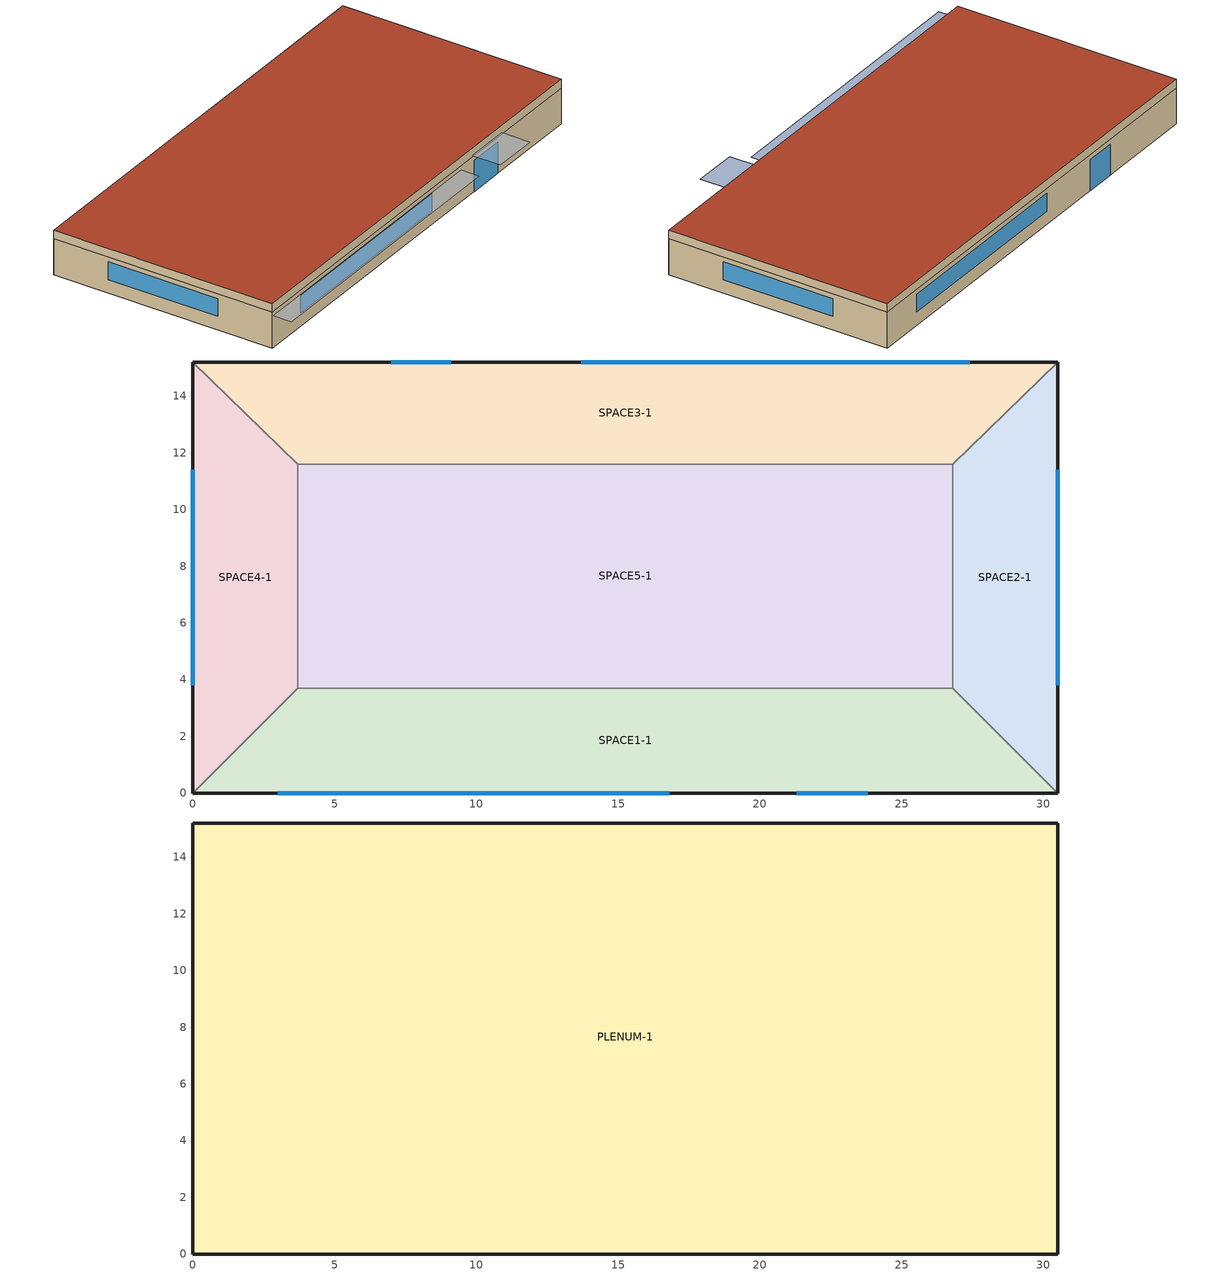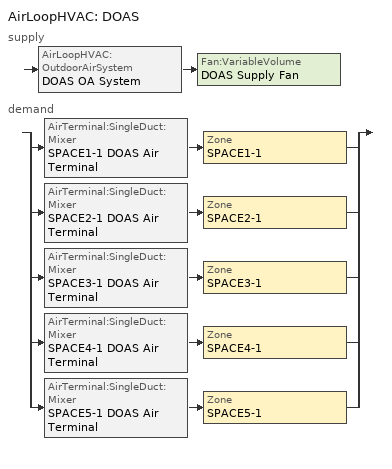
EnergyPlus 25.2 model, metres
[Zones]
SPACE3-1
 floor ground (FLOOR-SLAB-1): 26.8,11.6 3.7,11.6 0,15.2 30.5,15.2 z0
 wall outside (WALL-1): 30.5,15.2 0,15.2 z0:2.4
 wall to SPACE2-1 (INT-WALL-1): 26.8,11.6 30.5,15.2 z0:2.4
 wall to SPACE4-1 (INT-WALL-1): 0,15.2 3.7,11.6 z0:2.4
 wall to SPACE5-1 (INT-WALL-1): 3.7,11.6 26.8,11.6 z0:2.4
 window (Sgl Grey 3mm): 9.1,15.2 7,15.2 z0:2.1
 window (Dbl Clr 3mm/13mm Air): 27.4,15.2 13.7,15.2 z0.9:2.1
SPACE1-1
 floor ground (FLOOR-SLAB-1): 26.8,3.7 30.5,0 0,0 3.7,3.7 z0
 wall outside (WALL-1): 0,0 30.5,0 z0:2.4
 wall to SPACE2-1 (INT-WALL-1): 30.5,0 26.8,3.7 z0:2.4
 wall to SPACE4-1 (INT-WALL-1): 3.7,3.7 0,0 z0:2.4
 wall to SPACE5-1 (INT-WALL-1): 26.8,3.7 3.7,3.7 z0:2.4
 window (Sgl Grey 3mm): 21.3,0 23.8,0 z0:2.1
 window (Dbl Clr 3mm/13mm Air): 3,0 16.8,0 z0.9:2.1
SPACE2-1
 floor ground (FLOOR-SLAB-1): 26.8,11.6 30.5,15.2 30.5,0 26.8,3.7 z0
 wall outside (WALL-1): 30.5,0 30.5,15.2 z0:2.4
 wall to SPACE5-1 (INT-WALL-1): 26.8,11.6 26.8,3.7 z0:2.4
 window (Dbl Clr 3mm/13mm Air): 30.5,3.8 30.5,11.4 z0.9:2.1
SPACE4-1
 floor ground (FLOOR-SLAB-1): 3.7,3.7 0,0 0,15.2 3.7,11.6 z0
 wall outside (WALL-1): 0,15.2 0,0 z0:2.4
 wall to SPACE5-1 (INT-WALL-1): 3.7,3.7 3.7,11.6 z0:2.4
 window (Dbl Clr 3mm/13mm Air): 0,11.4 0,3.8 z0.9:2.1
SPACE5-1
 floor ground (FLOOR-SLAB-1): 26.8,11.6 26.8,3.7 3.7,3.7 3.7,11.6 z0
PLENUM-1
 floor to SPACE1-1 (CLNG-1): 26.8,3.7 30.5,0 0,0 3.7,3.7 z2.4
 floor to SPACE2-1 (CLNG-1): 26.8,11.6 30.5,15.2 30.5,0 26.8,3.7 z2.4
 floor to SPACE3-1 (CLNG-1): 26.8,11.6 3.7,11.6 0,15.2 30.5,15.2 z2.4
 floor to SPACE4-1 (CLNG-1): 3.7,3.7 0,0 0,15.2 3.7,11.6 z2.4
 floor to SPACE5-1 (CLNG-1): 26.8,11.6 26.8,3.7 3.7,3.7 3.7,11.6 z2.4
 wall outside (WALL-1): 30.5,15.2 0,15.2 0,0 30.5,0 30.5,15.2 z2.4:3
 roof outside (ROOF-1): 0,15.2 0,0 30.5,0 30.5,15.2 z3
shading: 0,-1.3 0,0 19.8,0 19.8,-1.3 z2.2; 21,-2 21,0 24.1,0 24.1,-2 z2.6
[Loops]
AirLoopHVAC 'DOAS'
 supply: AirLoopHVAC:OutdoorAirSystem 'DOAS OA System' > Fan:VariableVolume 'DOAS Supply Fan'
 demand: split
  | AirTerminal:SingleDuct:Mixer 'SPACE1-1 DOAS Air Terminal' > Zone 'SPACE1-1'
  | AirTerminal:SingleDuct:Mixer 'SPACE2-1 DOAS Air Terminal' > Zone 'SPACE2-1'
  | AirTerminal:SingleDuct:Mixer 'SPACE3-1 DOAS Air Terminal' > Zone 'SPACE3-1'
  | AirTerminal:SingleDuct:Mixer 'SPACE4-1 DOAS Air Terminal' > Zone 'SPACE4-1'
  | AirTerminal:SingleDuct:Mixer 'SPACE5-1 DOAS Air Terminal' > Zone 'SPACE5-1'
[Building]
Building: Loads convergence tolerance value=0.04; Maximum number of warmup days=25; Minimum number of warmup days=6; North axis=30; Solar distribution=FullExterior; Temperature convergence tolerance value=0.4; Terrain=City
[Site:GroundTemperature:BuildingSurface]
20.03, 20.03, 20.13, 20.3, 20.43, 20.52, 20.62, 20.77, 20.78, 20.55, 20.44, 20.2
[Site:Location]
Miami Intl Ap FL USA TMY3 WMO=722020: Elevation=11; Latitude=25.82; Longitude=-80.3; Time zone=-5
[SizingPeriod:DesignDay] Barometric pressure=101217; Day of month=21; Daylight saving time indicator=No; Humidity condition type=WetBulb; Rain indicator=No; Snow indicator=No; Solar model indicator=ASHRAEClearSky
Name | Daily dry bulb temperature range | Day type | Maximum dry bulb temperature | Month | Sky clearness | Wetbulb or dewpoint at maximum dry bulb | Wind direction | Wind speed
Miami Intl Ap Ann Clg .4% Condns DB=>MWB | 6.7 | SummerDesignDay | 33.2 | 7 | 1 | 25.3 | 140 | 4.5
Miami Intl Ap Ann Htg 99.6% Condns DB | 0 | WinterDesignDay | 8.7 | 1 | 0 | 8.7 | 340 | 3.8
[Construction]
CLNG-1: MAT-CLNG-1
Dbl Clr 3mm/13mm Air: CLEAR 3MM, AIR 13MM, CLEAR 3MM
FLOOR-SLAB-1: CC03, CP01
INT-WALL-1: GP02, AL21, GP02
ROOF-1: RG01, BR01, IN46, WD01
Sgl Grey 3mm: GREY 3MM
WALL-1: WD01, PW03, IN02, GP01
[Material] Thermal absorptance=0.9
Name | Conductivity | Density | Roughness | Solar absorptance | Specific heat | Thickness | Visible absorptance
BR01 | 0.162 | 1121 | VeryRough | 0.7 | 1464 | 0.0095 | 0.7
CC03 | 1.31 | 2243 | MediumRough | 0.65 | 837 | 0.1016 | 0.65
GP01 | 0.16 | 801 | MediumSmooth | 0.75 | 837 | 0.0127 | 0.75
GP02 | 0.16 | 801 | MediumSmooth | 0.75 | 837 | 0.0159 | 0.75
IN02 | 0.043 | 10 | Rough | 0.75 | 837 | 0.0901 | 0.75
IN46 | 0.023 | 24 | VeryRough | 0.5 | 1590 | 0.0762 | 0.5
PW03 | 0.115 | 545 | MediumSmooth | 0.78 | 1213 | 0.0127 | 0.78
RG01 | 1.442 | 881 | Rough | 0.65 | 1674 | 0.0127 | 0.65
WD01 | 0.115 | 513 | MediumSmooth | 0.78 | 1381 | 0.0191 | 0.78
[Material:AirGap]
AL21: Thermal resistance=0.157
[Material:NoMass] Roughness=Rough
Name | Solar absorptance | Thermal absorptance | Thermal resistance | Visible absorptance
CP01 | 0.75 | 0.9 | 0.367 | 0.75
MAT-CLNG-1 | 0.65 | 0.65 | 0.652259 | 0.65
[WindowMaterial:Gas]
AIR 13MM: Gas type=Air; Thickness=0.0127
[WindowMaterial:Glazing] Back side infrared hemispherical emissivity=0.84; Conductivity=0.9; Front side infrared hemispherical emissivity=0.84; Infrared transmittance at normal incidence=0; Optical data type=SpectralAverage; Thickness=0.003
Name | Back side solar reflectance at normal incidence | Back side visible reflectance at normal incidence | Front side solar reflectance at normal incidence | Front side visible reflectance at normal incidence | Solar transmittance at normal incidence | Visible transmittance at normal incidence
CLEAR 3MM | 0.075 | 0.081 | 0.075 | 0.081 | 0.837 | 0.898
GREY 3MM | 0.061 | 0.061 | 0.061 | 0.061 | 0.626 | 0.611
[AirConditioner:VariableRefrigerantFlow]
VRF Heat Pump: Zone name for master thermostat location=SPACE1-1; Availability schedule=VRFCondAvailSched; Basin heater capacity=0; Condenser type=AirCooled; Cooling capacity ratio boundary curve=VRFCoolCapFTBoundary; Cooling capacity ratio modifier function of high temperature curve=VRFCoolCapFTHi; Cooling capacity ratio modifier function of low temperature curve=VRFCoolCapFT; Cooling combination ratio correction factor curve=CoolingCombRatio; Cooling energy input ratio boundary curve=VRFCoolEIRFTBoundary; Cooling energy input ratio modifier function of high part load ratio curve=CoolingEIRHiPLR; Cooling energy input ratio modifier function of high temperature curve=VRFCoolEIRFTHi; Cooling energy input ratio modifier function of low part load ratio curve=CoolingEIRLowPLR; Cooling energy input ratio modifier function of low temperature curve=VRFCoolEIRFT; Cooling part load fraction correlation curve=VRFCPLFFPLR; Crankcase heater power per compressor=15; Defrost control=Timed; Defrost strategy=Resistive; Equivalent piping length used for piping correction factor in cooling mode=30; Equivalent piping length used for piping correction factor in heating mode=30; Evaporative condenser pump rated power consumption=0; Fuel type=Electricity; Gross rated cooling cop=3.2917; Gross rated heating capacity=Autosize; Gross rated heating cop=3.5484; Gross rated total cooling capacity=Autosize; Heat pump waste heat recovery=No; Heating capacity ratio boundary curve=VRFHeatCapFTBoundary; Heating capacity ratio modifier function of high temperature curve=VRFHeatCapFTHi; Heating capacity ratio modifier function of low temperature curve=VRFHeatCapFT; Heating combination ratio correction factor curve=HeatingCombRatio; Heating energy input ratio boundary curve=VRFHeatEIRFTBoundary; Heating energy input ratio modifier function of high part load ratio curve=HeatingEIRHiPLR; Heating energy input ratio modifier function of high temperature curve=VRFHeatEIRFTHi; Heating energy input ratio modifier function of low part load ratio curve=HeatingEIRLowPLR; Heating energy input ratio modifier function of low temperature curve=VRFHeatEIRFT; Heating part load fraction correlation curve=VRFCPLFFPLR; Heating performance curve outdoor temperature type=WetBulbTemperature; Master thermostat priority control type=LoadPriority; Maximum condenser inlet node temperature in cooling mode=43; Maximum condenser inlet node temperature in heating mode=20; Maximum outdoor dry bulb temperature for crankcase heater=7; Maximum outdoor dry bulb temperature for defrost operation=7; Minimum condenser inlet node temperature in cooling mode=-5; Minimum condenser inlet node temperature in heating mode=-20; Minimum heat pump part load ratio=0.25; Number of compressors=3; Piping correction factor for height in cooling mode coefficient=-0.000386; Piping correction factor for length in cooling mode curve=CoolingLengthCorrectionFactor; Ratio of compressor size to total compressor capacity=0.33; Resistive defrost heater capacity=Autosize; Vertical height used for piping correction factor=10; Zone terminal unit list=VRF Heat Pump TU List
[AirLoopHVAC]
DOAS: Design supply air flow rate=Autosize
[AirTerminal:SingleDuct:Mixer]
Name | Mixer connection type | Zonehvac unit object
SPACE1-1 DOAS Air Terminal | InletSide | TU1
SPACE2-1 DOAS Air Terminal | InletSide | TU2
SPACE3-1 DOAS Air Terminal | InletSide | TU3
SPACE4-1 DOAS Air Terminal | SupplySide | TU4
SPACE5-1 DOAS Air Terminal | SupplySide | TU5
[AvailabilityManager:Scheduled]
DOAS Availability: Schedule=FanAvailSched
[Coil:Cooling:DX:VariableRefrigerantFlow] Availability schedule=VRFAvailSched; Cooling capacity modifier curve function of flow fraction=VRFACCoolCapFFF; Cooling capacity ratio modifier function of temperature curve=VRFTUCoolCapFT; Gross rated sensible heat ratio=Autosize; Gross rated total cooling capacity=Autosize; Rated air flow rate=Autosize
TU1 VRF DX Cooling Coil; TU2 VRF DX Cooling Coil; TU3 VRF DX Cooling Coil; TU4 VRF DX Cooling Coil; TU5 VRF DX Cooling Coil
[Coil:Heating:DX:VariableRefrigerantFlow] Availability schedule=VRFAvailSched; Gross rated heating capacity=Autosize; Heating capacity modifier function of flow fraction curve=VRFACCoolCapFFF; Heating capacity ratio modifier function of temperature curve=VRFTUHeatCapFT; Rated air flow rate=Autosize
TU1 VRF DX Heating Coil; TU2 VRF DX Heating Coil; TU3 VRF DX Heating Coil; TU4 VRF DX Heating Coil; TU5 VRF DX Heating Coil
[Controller:OutdoorAir]
DOAS OA Controller: Economizer control action type=ModulateFlow; Economizer control type=NoEconomizer; Economizer minimum limit dry bulb temperature=12.2; Lockout type=NoLockout; Maximum outdoor air flow rate=Autosize; Minimum limit type=ProportionalMinimum; Minimum outdoor air flow rate=Autosize
[DesignSpecification:OutdoorAir] Outdoor air flow per person=0.00472; Outdoor air flow per zone=0; Outdoor air method=Sum
Name | Outdoor air flow per zone floor area
SZ DSOA SPACE1-1; SZ DSOA SPACE2-1; SZ DSOA SPACE3-1; SZ DSOA SPACE4-1 | 0.000508
SZ DSOA SPACE5-1 | 0.0003
[DesignSpecification:ZoneAirDistribution]
ZoneAirDistribution: Zone air distribution effectiveness in cooling mode=1; Zone air distribution effectiveness in heating mode=1; Zone secondary recirculation fraction=0
[ElectricEquipment] Design level calculation method=Watts/Area; Fraction latent=0; Fraction lost=0; Fraction radiant=0.3; Schedule=EQUIP-1; Watts per floor area=10.76
Name | Zone or zonelist or space or spacelist
SPACE1-1 ElecEq 1 | SPACE1-1
SPACE2-1 ElecEq 1 | SPACE2-1
SPACE3-1 ElecEq 1 | SPACE3-1
SPACE4-1 ElecEq 1 | SPACE4-1
SPACE5-1 ElecEq 1 | SPACE5-1
[Fan:ConstantVolume] Availability schedule=VRFAvailSched; Fan total efficiency=0.7; Maximum flow rate=Autosize; Motor efficiency=0.9; Motor in airstream fraction=1; Pressure rise=600
TU3 VRF Supply Fan; TU4 VRF Supply Fan; TU5 VRF Supply Fan
[Fan:SystemModel] Design electric power consumption=Autosize; Design maximum air flow rate=Autosize; Design power sizing method=PowerPerFlowPerPressure; Design pressure rise=10; Electric power minimum flow rate fraction=0.2; Electric power per unit flow rate per unit pressure=1.66667; End use subcategory=General; Fan total efficiency=0.7; Motor efficiency=0.9; Motor in air stream fraction=1; Speed control method=Discrete
Name | Number of speeds | Speed electric power fraction 1 | Speed flow fraction 1 | Speed electric power fraction 2 | Speed flow fraction 2
TU1 VRF Supply Fan | 1
TU2 VRF Supply Fan | 2 | 0.5 | 0.5 | 1 | 1
[Fan:VariableVolume]
DOAS Supply Fan: Availability schedule=FanAvailSched; Fan power coefficient 1=0.00153024; Fan power coefficient 2=0.00520806; Fan power coefficient 3=1.10862; Fan power coefficient 4=-0.116356; Fan power coefficient 5=0; Fan power minimum flow fraction=0; Fan power minimum flow rate input method=Fraction; Fan total efficiency=0.7; Maximum flow rate=Autosize; Motor efficiency=0.9; Motor in airstream fraction=1; Pressure rise=1000
[HeatExchanger:AirToAir:SensibleAndLatent]
DOAS Heat Recovery: Availability schedule=HVACTemplate-Always 1; Economizer lockout=Yes; Frost control type=MinimumExhaustTemperature; Heat exchanger type=Plate; Initial defrost time fraction=0.083; Latent effectiveness at 100 cooling air flow=0.65; Latent effectiveness at 100 heating air flow=0.65; Latent effectiveness of cooling air flow curve=LatEffectivenessTable; Latent effectiveness of heating air flow curve=LatEffectivenessTable; Nominal electric power=0; Nominal supply air flow rate=Autosize; Rate of defrost time fraction increase=0.012; Sensible effectiveness at 100 cooling air flow=0.7; Sensible effectiveness at 100 heating air flow=0.7; Sensible effectiveness of cooling air flow curve=SenEffectivenessTable; Sensible effectiveness of heating air flow curve=SenEffectivenessTable; Supply air outlet temperature control=No; Threshold temperature=1.7
[Lights] Design level calculation method=Watts/Area; End use subcategory=GeneralLights; Fraction radiant=0.59; Fraction replaceable=0; Fraction visible=0.2; Return air fraction=0; Schedule=LIGHTS-1; Watts per floor area=16.15
Name | Zone or zonelist or space or spacelist
SPACE1-1 Lights 1 | SPACE1-1
SPACE2-1 Lights 1 | SPACE2-1
SPACE3-1 Lights 1 | SPACE3-1
SPACE4-1 Lights 1 | SPACE4-1
SPACE5-1 Lights 1 | SPACE5-1
[People] Activity level schedule=ActSchd; Fraction radiant=0.3; Number of people calculation method=People; Number of people schedule=OCCUPY-1; Sensible heat fraction=Autocalculate
Name | Number of people | Zone or zonelist or space or spacelist
SPACE1-1 People 1 | 11 | SPACE1-1
SPACE2-1 People 1 | 5 | SPACE2-1
SPACE3-1 People 1 | 11 | SPACE3-1
SPACE4-1 People 1 | 5 | SPACE4-1
SPACE5-1 People 1 | 20 | SPACE5-1
[Sizing:System]
DOAS: 100 outdoor air in cooling=Yes; 100 outdoor air in heating=Yes; Central cooling capacity control method=OnOff; Central cooling design supply air humidity ratio=0.00924; Central cooling design supply air temperature=12.8; Central heating design supply air humidity ratio=0.003; Central heating design supply air temperature=12.2; Central heating maximum system air flow ratio=1; Cooling design capacity=Autosize; Cooling design capacity method=CoolingDesignCapacity; Cooling supply air flow rate=0; Cooling supply air flow rate method=DesignDay; Design outdoor air flow rate=Autosize; Heating design capacity=Autosize; Heating design capacity method=HeatingDesignCapacity; Heating supply air flow rate=0; Heating supply air flow rate method=DesignDay; Precool design humidity ratio=0.008; Precool design temperature=11; Preheat design humidity ratio=0.008; Preheat design temperature=2; System outdoor air method=ZoneSum; Type of load to size on=VentilationRequirement; Type of zone sum to use=NonCoincident; Zone maximum outdoor air fraction=1
[Sizing:Zone] Cooling design air flow method=DesignDay; Cooling design air flow rate=0; Dedicated outdoor air high setpoint temperature for design=15.6; Dedicated outdoor air system control strategy=ColdSupplyAir; Design specification zone air distribution object=ZoneAirDistribution; Heating design air flow method=DesignDay; Heating design air flow rate=0; Zone cooling design supply air humidity ratio=0.009; Zone cooling design supply air temperature input method=SupplyAirTemperature; Zone cooling sizing factor=0; Zone heating design supply air humidity ratio=0.004; Zone heating design supply air temperature=50; Zone heating design supply air temperature input method=SupplyAirTemperature; Zone heating sizing factor=0
Name | Account for dedicated outdoor air system | Dedicated outdoor air low setpoint temperature for design | Design specification outdoor air object | Zone cooling design supply air temperature
SPACE1-1 | No | 14.8 | SZ DSOA SPACE1-1 | 12
SPACE2-1 | No | 14.8 | SZ DSOA SPACE2-1 | 12.5
SPACE3-1 | No | 14.8 | SZ DSOA SPACE3-1 | 12.5
SPACE4-1 | Yes | 14.8 | SZ DSOA SPACE4-1 | 12.5
SPACE5-1 | Yes | 14.5 | SZ DSOA SPACE5-1 | 13.5
[ThermostatSetpoint:DualSetpoint]
DualSetPoint: Cooling setpoint temperature schedule=Clg-SetP-Sch; Heating setpoint temperature schedule=Htg-SetP-Sch
[UnitarySystemPerformance:Multispeed]
Sys 1 WaterToAirHP System MultiSpeed Performance: Cooling speed supply air flow ratio 1=Autosize; Heating speed supply air flow ratio 1=Autosize; Cooling speed supply air flow ratio 2=Autosize; Heating speed supply air flow ratio 2=Autosize; Cooling speed supply air flow ratio 3=Autosize; Heating speed supply air flow ratio 3=Autosize; Cooling speed supply air flow ratio 4=Autosize; Heating speed supply air flow ratio 4=Autosize; Cooling speed supply air flow ratio 5=Autosize; Heating speed supply air flow ratio 5=Autosize; Cooling speed supply air flow ratio 6=Autosize; Heating speed supply air flow ratio 6=Autosize; Cooling speed supply air flow ratio 7=Autosize; Heating speed supply air flow ratio 7=Autosize; Cooling speed supply air flow ratio 8=Autosize; Heating speed supply air flow ratio 8=Autosize; Cooling speed supply air flow ratio 9=Autosize; Heating speed supply air flow ratio 9=Autosize; Cooling speed supply air flow ratio 10=Autosize; Heating speed supply air flow ratio 10=Autosize; Number of speeds for cooling=2; Number of speeds for heating=2; Single mode operation=No
[Zone] Multiplier=1; Type=1
Name | Ceiling height | Volume
PLENUM-1 | 0.6096 | 283.2
SPACE1-1; SPACE3-1 | 2.4384 | 239.247
SPACE2-1; SPACE4-1 | 2.4384 | 103.311
SPACE5-1 | 2.4384 | 447.683
[ZoneControl:Thermostat] Control 1=DualSetPoint; Control type schedule=Zone Control Type Sched
Name | Zone or zonelist
SPACE1-1 Control | SPACE1-1
SPACE2-1 Control | SPACE2-1
SPACE3-1 Control | SPACE3-1
SPACE4-1 Control | SPACE4-1
SPACE5-1 Control | SPACE5-1
[Zone equipment]
SPACE1-1: SPACE1-1 DOAS Air Terminal, TU1
SPACE2-1: SPACE2-1 DOAS Air Terminal, TU2
SPACE3-1: SPACE3-1 DOAS Air Terminal, TU3
SPACE4-1: SPACE4-1 DOAS Air Terminal, TU4
SPACE5-1: SPACE5-1 DOAS Air Terminal, TU5
[ZoneHVAC:TerminalUnit:VariableRefrigerantFlow] Cooling outdoor air flow rate=0; Cooling supply air flow rate=Autosize; Heating outdoor air flow rate=0; Heating supply air flow rate=Autosize; No cooling supply air flow rate=Autosize; No heating supply air flow rate=Autosize; No load outdoor air flow rate=0; Supply air fan placement=DrawThrough; Terminal unit availability schedule=VRFAvailSched; Zone terminal unit off parasitic electric energy use=20; Zone terminal unit on parasitic electric energy use=30
Name | Cooling coil object | Design specification multispeed object | Heating coil object | Supply air fan object | Supply air fan operating mode schedule
TU1 | TU1 VRF DX Cooling Coil | Sys 1 WaterToAirHP System MultiSpeed Performance | TU1 VRF DX Heating Coil | TU1 VRF Supply Fan | VRFFanSchedule1
TU2 | TU2 VRF DX Cooling Coil |  | TU2 VRF DX Heating Coil | TU2 VRF Supply Fan | VRFFanSchedule1
TU3 | TU3 VRF DX Cooling Coil |  | TU3 VRF DX Heating Coil | TU3 VRF Supply Fan | VRFFanSchedule
TU4 | TU4 VRF DX Cooling Coil |  | TU4 VRF DX Heating Coil | TU4 VRF Supply Fan | VRFFanSchedule
TU5 | TU5 VRF DX Cooling Coil |  | TU5 VRF DX Heating Coil | TU5 VRF Supply Fan | VRFFanSchedule
[ZoneInfiltration:DesignFlowRate] Constant term coefficient=0; Design flow rate calculation method=Flow/Zone; Schedule=INFIL-SCH; Temperature term coefficient=0; Velocity squared term coefficient=0; Velocity term coefficient=0.2237
Name | Design flow rate | Zone or zonelist or space or spacelist
SPACE1-1 Infil 1 | 0.0167 | SPACE1-1
SPACE2-1 Infil 1 | 0.00717 | SPACE2-1
SPACE3-1 Infil 1 | 0.0167 | SPACE3-1
SPACE4-1 Infil 1 | 0.00717 | SPACE4-1
SPACE5-1 Infil 1 | 0.031089 | SPACE5-1
[ZoneTerminalUnitList]
ZoneTerminalUnitList 1: Zone terminal unit name 1=TU3; Zone terminal unit name 2=TU4; Zone terminal unit name 3=TU1; Zone terminal unit name 4=TU2; Zone terminal unit name 5=TU5; Zone terminal unit list=VRF Heat Pump TU List
[Curve:Biquadratic] Input unit type for x=Temperature; Input unit type for y=Temperature; Output unit type=Dimensionless
Name | Maximum value of x | Maximum value of y | Minimum value of x | Minimum value of y | Coefficient1 constant | Coefficient2 x | Coefficient3 x 2 | Coefficient4 y | Coefficient5 y 2 | Coefficient6 x y
CoolingLengthCorrectionFactor | 175 | 1.5 | 8 | 0.5 | 1.06938 | -0.0014951 | 2.56e-06 | -0.11511 | 0.0511169 | -0.0004369
VRFCoolCapFT | 24 | 23 | 15 | -5 | 0.576883 | 0.017448 | 0.000583269 | -1.76324e-06 | -7.474e-09 | -1.30413e-07
VRFCoolCapFTHi | 24 | 43 | 15 | 16 | 0.686736 | 0.0207631 | 0.0005447 | -0.0016218 | -4.259e-07 | -0.0003392
VRFCoolEIRFT | 24 | 23 | 15 | -5 | 0.989011 | -0.0234797 | 0.000199711 | 0.00596834 | -1.0289e-07 | -0.00015686
VRFCoolEIRFTHi | 24 | 43 | 15 | 16 | 0.143515 | 0.0186004 | -0.0003954 | 0.0248522 | 0.00016329 | -0.0006244
VRFHeatCapFT | 27 | 15 | 15 | -20 | 1.0146 | -0.0025067 | -0.000141599 | 0.0269316 | 1.83538e-06 | -0.000358147
VRFHeatCapFTHi | 27 | 15 | 15 | -10 | 1.16113 | 0.0274789 | -0.00168795 | 0.00178338 | 2.03208e-06 | -6.8969e-05
VRFHeatEIRFT | 27 | 12 | 15 | -20 | 0.874655 | -0.0131975 | 0.00110307 | -0.0133118 | 0.00089017 | -0.00012766
VRFHeatEIRFTHi | 27 | 15 | 15 | -10 | 2.50401 | -0.0573677 | 4.07336e-05 | -0.129597 | 0.00135839 | 0.00317047
[Curve:Cubic]
Name | Input unit type for x | Maximum value of x | Minimum value of x | Output unit type | Coefficient1 constant | Coefficient2 x | Coefficient3 x 2 | Coefficient4 x 3 | Maximum curve output | Minimum curve output
CoolingEIRLowPLR | Temperature | 1 | 0 | Temperature | 0.462812 | -1.04024 | 2.17491 | -0.597482
HeatingEIRLowPLR | Dimensionless | 1 | 0 | Dimensionless | 0.140009 | 0.6415 | 0.133905 | 0.0845859
VRFCoolCapFTBoundary | Temperature | 30 | 11 | Temperature | 25.7347 | -0.0315004 | -0.014166 | 0
VRFCoolEIRFTBoundary | Temperature | 24 | 15 | Temperature | 25.7347 | -0.0315004 | -0.014166 | 0
VRFHeatCapFTBoundary | Temperature | 27 | 15 | Temperature | -7.60009 | 3.0509 | -0.116284 | 0
VRFHeatEIRFTBoundary | Temperature | 27 | 15 | Temperature | -7.60009 | 3.0509 | -0.116284 | 0 | 15 | -20
VRFTUCoolCapFT | Temperature | 50 | 0 | Dimensionless | 0.504547 | 0.0288891 | -1.08194e-05 | 1.01359e-05 | 1.5 | 0.5
VRFTUHeatCapFT | Temperature | 50 | 0 | Dimensionless | -0.390709 | 0.261815 | -0.0130432 | 0.000178132 | 1.5 | 0.5
[Curve:Linear] Input unit type for x=Dimensionless; Maximum value of x=1.5; Minimum curve output=1; Minimum value of x=1; Output unit type=Dimensionless
Name | Maximum curve output | Coefficient1 constant | Coefficient2 x
CoolingCombRatio | 1.2 | 0.618055 | 0.381945
HeatingCombRatio | 1.023 | 0.96034 | 0.03966
[Curve:Quadratic]
Name | Input unit type for x | Maximum value of x | Minimum value of x | Output unit type | Coefficient1 constant | Coefficient2 x | Coefficient3 x 2 | Maximum curve output | Minimum curve output
CoolingEIRHiPLR | Dimensionless | 1.5 | 1 | Dimensionless | 1 | 0 | 0
HeatingEIRHiPLR | Dimensionless | 1.5 | 1 | Dimensionless | 2.42944 | -2.23589 | 0.806452
VRFACCoolCapFFF |  | 1.5 | 0.5 |  | 0.8 | 0.2 | 0
VRFCPLFFPLR | Dimensionless | 1 | 0 | Dimensionless | 0.85 | 0.15 | 0 | 1 | 0.85
[Schedule:Compact]
ActSchd: Through: 12/31, For: AllDays, Until: 24:00, 117.24
Clg-SetP-Sch: Through: 12/31, For: SummerDesignDay, Until: 24:00, 23.9, For: WinterDesignDay, Until: 24:00, 23.9, For: WeekDays, Until: 7:00, 23.9, Until: 18:00, 23.9, Until: 24:00, 23.9, For: WeekEnds Holiday, Until: 7:00, 23.9, Until: 13:00, 23.9, Until: 24:00, 23.9, For: AllOtherDays, Until: 7:00, 23.9, Until: 18:00, 23.9, Until: 24:00, 23.9
EQUIP-1: Through: 12/31, For: WeekDays SummerDesignDay CustomDay1 CustomDay2, Until: 8:00, 0.02, Until: 9:00, 0.4, Until: 14:00, 0.9, Until: 15:00, 0.8, Until: 16:00, 0.7, Until: 18:00, 0.5, Until: 20:00, 0.3, Until: 24:00, 0.02, For: Weekends WinterDesignDay Holiday, Until: 24:00, 0.2
FanAvailSched: Through: 12/31, For: WeekDays CustomDay1 CustomDay2, Until: 7:00, 0, Until: 21:00, 1, Until: 24:00, 0, For: Weekends Holiday, Until: 24:00, 0, For: SummerDesignDay, Until: 24:00, 1, For: WinterDesignDay, Until: 24:00, 1
HVACTemplate-Always 1: Through: 12/31, For: AllDays, Until: 24:00, 1
Htg-SetP-Sch: Through: 12/31, For: SummerDesignDay, Until: 24:00, 21.1, For: WinterDesignDay, Until: 24:00, 21.1, For: WeekDays, Until: 7:00, 21.1, Until: 18:00, 21.1, Until: 24:00, 21.1, For: WeekEnds Holiday, Until: 7:00, 21.1, Until: 13:00, 21.1, Until: 24:00, 21.1, For: AllOtherDays, Until: 7:00, 21.1, Until: 18:00, 21.1, Until: 24:00, 21.1
INFIL-SCH: Through: 3/31, For: AllDays, Until: 24:00, 1, Through: 10/31, For: AllDays, Until: 24:00, 0, Through: 12/31, For: AllDays, Until: 24:00, 1
LIGHTS-1: Through: 12/31, For: WeekDays SummerDesignDay CustomDay1 CustomDay2, Until: 8:00, 0.05, Until: 9:00, 0.9, Until: 10:00, 0.95, Until: 11:00, 1, Until: 12:00, 0.95, Until: 13:00, 0.8, Until: 14:00, 0.9, Until: 18:00, 1, Until: 19:00, 0.6, Until: 21:00, 0.2, Until: 24:00, 0.05, For: Weekends WinterDesignDay Holiday, Until: 24:00, 0.05
OCCUPY-1: Through: 12/31, For: WeekDays SummerDesignDay CustomDay1 CustomDay2, Until: 8:00, 0, Until: 11:00, 1, Until: 12:00, 0.8, Until: 13:00, 0.4, Until: 14:00, 0.8, Until: 18:00, 1, Until: 19:00, 0.5, Until: 21:00, 0.1, Until: 24:00, 0, For: Weekends WinterDesignDay Holiday, Until: 24:00, 0
VRFAvailSched: Through: 3/31, For: AllDays, Until: 24:00, 1, Through: 9/30, For: WeekDays, Until: 7:00, 1, Until: 17:00, 1, Until: 24:00, 1, For: SummerDesignDay WinterDesignDay, Until: 24:00, 1, For: AllOtherDays, Until: 24:00, 1, Through: 12/31, For: AllDays, Until: 24:00, 1
VRFCondAvailSched: Through: 12/31, For: AllDays, Until: 12:00, 1, Until: 13:00, 1, Until: 24:00, 1
VRFFanSchedule: Through: 12/31, For: AllDays, Until: 7:00, 1, Until: 18:00, 1, Until: 24:00, 1
VRFFanSchedule1: Through: 12/31, For: AllDays, Until: 7:00, 1, Until: 18:00, 0, Until: 24:00, 1
Zone Control Type Sched: Through: 12/31, For: SummerDesignDay, Until: 24:00, 4, For: WinterDesignDay, Until: 24:00, 4, For: AllOtherDays, Until: 24:00, 4
[Table:IndependentVariable]
airFlowRatio: Linear, Linear, 10, 0, Dimensionless, 0.75, 1
[Table:IndependentVariableList]
effectiveness_IndependentVariableList: airFlowRatio
[Table:Lookup]
LatEffectivenessTable: effectiveness_IndependentVariableList, 10, 0, 0.65, DivisorOnly, Dimensionless, 0.7, 0.65
SenEffectivenessTable: effectiveness_IndependentVariableList, 10, 0, 0.7, DivisorOnly, Dimensionless, 0.75, 0.7
